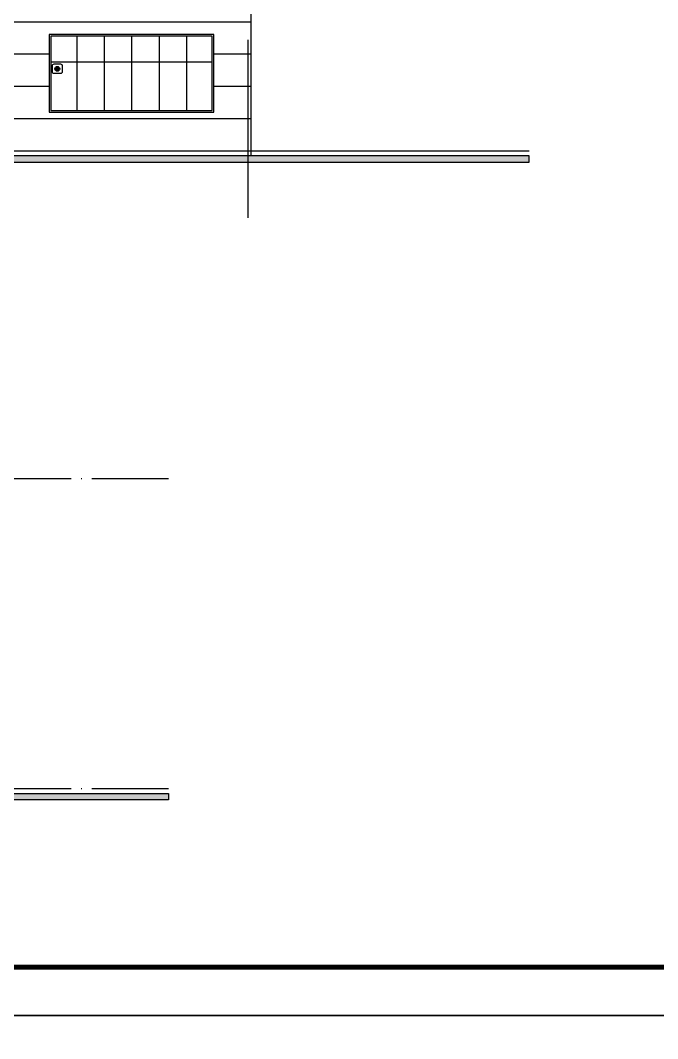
# Model space of a CAD drawing. Extents: x 5412679 to 5683609, y 301830 to 763830.
# Drawn here: x 5484656 to 5504392, y 364118 to 395651 of the extents above; entities that cross this region are included whole.
import ezdxf

# ---------------------------------------------------------------- set-up
doc = ezdxf.new("R2010")
doc.units = 0
doc.header["$LTSCALE"] = 1000
doc.header["$MEASUREMENT"] = 0
doc.linetypes.add('DOTE', pattern=[2.42, 2, -0.2, 0.02, -0.2])
for name, color, linetype in [('$dl$', 255, 'Continuous'), ('AXIS', 3, 'Continuous'), ('DOTE', 252, 'DOTE'), ('PUB_TITLE', 4, 'Continuous'), ('填充', 8, 'Continuous'), ('玻璃', 155, 'Continuous')]:
    doc.layers.add(name, color=color, linetype=linetype)

msp = doc.modelspace()

# ---------------------------------------------------------------- hatches: boundary and pattern name
at = {"layer": '$dl$', "linetype": 'ByBlock'}
h = msp.add_hatch(color=1, dxfattribs=at)
edge = h.paths.add_edge_path()
edge.add_arc((5485799, 394151), 75, 0, 360)
at = {"linetype": 'ByBlock'}
for points in [[(5500412, 391460), (5500412, 391260), (5422650, 391260), (5422650, 391460)], [(5489245, 371512), (5489245, 371712), (5432414, 371712), (5432414, 371512)]]:
    msp.add_hatch(color=256, dxfattribs=at).paths.add_polyline_path(points)

# ---------------------------------------------------------------- linework, layer by layer
at = {"layer": '$dl$', "color": 1, "linetype": 'ByBlock'}
msp.add_lwpolyline([(5485949, 394251), (5485949, 394051, -0.414214), (5485899, 394001), (5485699, 394001, -0.414214), (5485649, 394051), (5485649, 394251, -0.414214), (5485699, 394301), (5485899, 394301, -0.414214)], format="xyb", close=True, dxfattribs=at)
msp.add_circle((5485799, 394151), 75, dxfattribs=at)
at = {"linetype": 'ByBlock'}
msp.add_line((5491800, 391460), (5491800, 402610), dxfattribs=at)
for points in [[(5490650, 395210), (5485550, 395210), (5485550, 392810), (5490650, 392810)], [(5490600, 395160), (5485600, 395160), (5485600, 392860), (5490600, 392860)], [(5500412, 391460), (5422650, 391460), (5422650, 391260), (5500412, 391260)], [(5432414, 371712), (5489245, 371712), (5489245, 371512), (5432414, 371512)]]:
    msp.add_lwpolyline(points, close=True, dxfattribs=at)
at = {"layer": 'AXIS', "linetype": 'ByBlock'}
msp.add_line((5491700, 395046), (5491700, 389537), dxfattribs=at)
at = {"layer": 'DOTE', "ltscale": 1.5}
for p, q in [((5432414, 381462), (5489245, 381462)), ((5432414, 371862), (5489245, 371862))]:
    msp.add_line(p, q, dxfattribs=at)
at = {"layer": 'PUB_TITLE', "linetype": 'ByBlock'}
for points in [[(5412679, 364830), (5524129, 364830), (5524129, 427830), (5412679, 427830)], [(5412679, 301830), (5524129, 301830), (5524129, 364830), (5412679, 364830)]]:
    msp.add_lwpolyline(points, close=True, dxfattribs=at)
at = {"layer": 'PUB_TITLE', "linetype": 'ByBlock', "const_width": 150}
msp.add_lwpolyline([(5416429, 366330), (5522629, 366330), (5522629, 426330), (5416429, 426330)], close=True, dxfattribs=at)
at = {"layer": '填充', "linetype": 'ByBlock'}
for p, q in [((5484300, 395610), (5491800, 395610)), ((5484300, 394610), (5485550, 394610)), ((5490650, 394610), (5491800, 394610)), ((5484300, 393610), (5485550, 393610)), ((5490650, 393610), (5491800, 393610)), ((5484300, 392610), (5491800, 392610)), ((5441100, 391610), (5500412, 391610)), ((5484300, 391610), (5491800, 391610))]:
    msp.add_line(p, q, dxfattribs=at)
at = {"layer": '玻璃', "linetype": 'ByBlock'}
for p, q in [((5486400, 395160), (5486400, 392860)), ((5487250, 395160), (5487250, 392860)), ((5488100, 395160), (5488100, 392860)), ((5488950, 395160), (5488950, 392860)), ((5489800, 395160), (5489800, 392860)), ((5490600, 394360), (5485600, 394360))]:
    msp.add_line(p, q, dxfattribs=at)

doc.saveas('drawing.dxf')
